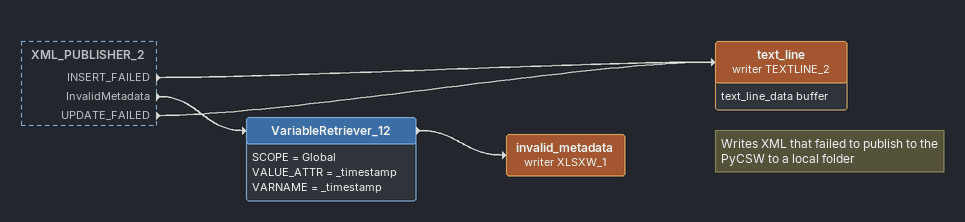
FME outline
XML_PUBLISHER_2 [outside]
    INSERT_FAILED -> text_line (writer TEXTLINE_2)
    InvalidMetadata -> VariableRetriever_12
    UPDATE_FAILED -> text_line (writer TEXTLINE_2)
Note: Writes XML that failed to publish to the PyCSW to a local folder
text_line (writer TEXTLINE_2)
    attributes: text_line_data buffer
VariableRetriever_12
    SCOPE = Global
    VALUE_ATTR = _timestamp
    VARNAME = _timestamp
    -> invalid_metadata (writer XLSXW_1)
invalid_metadata (writer XLSXW_1)
